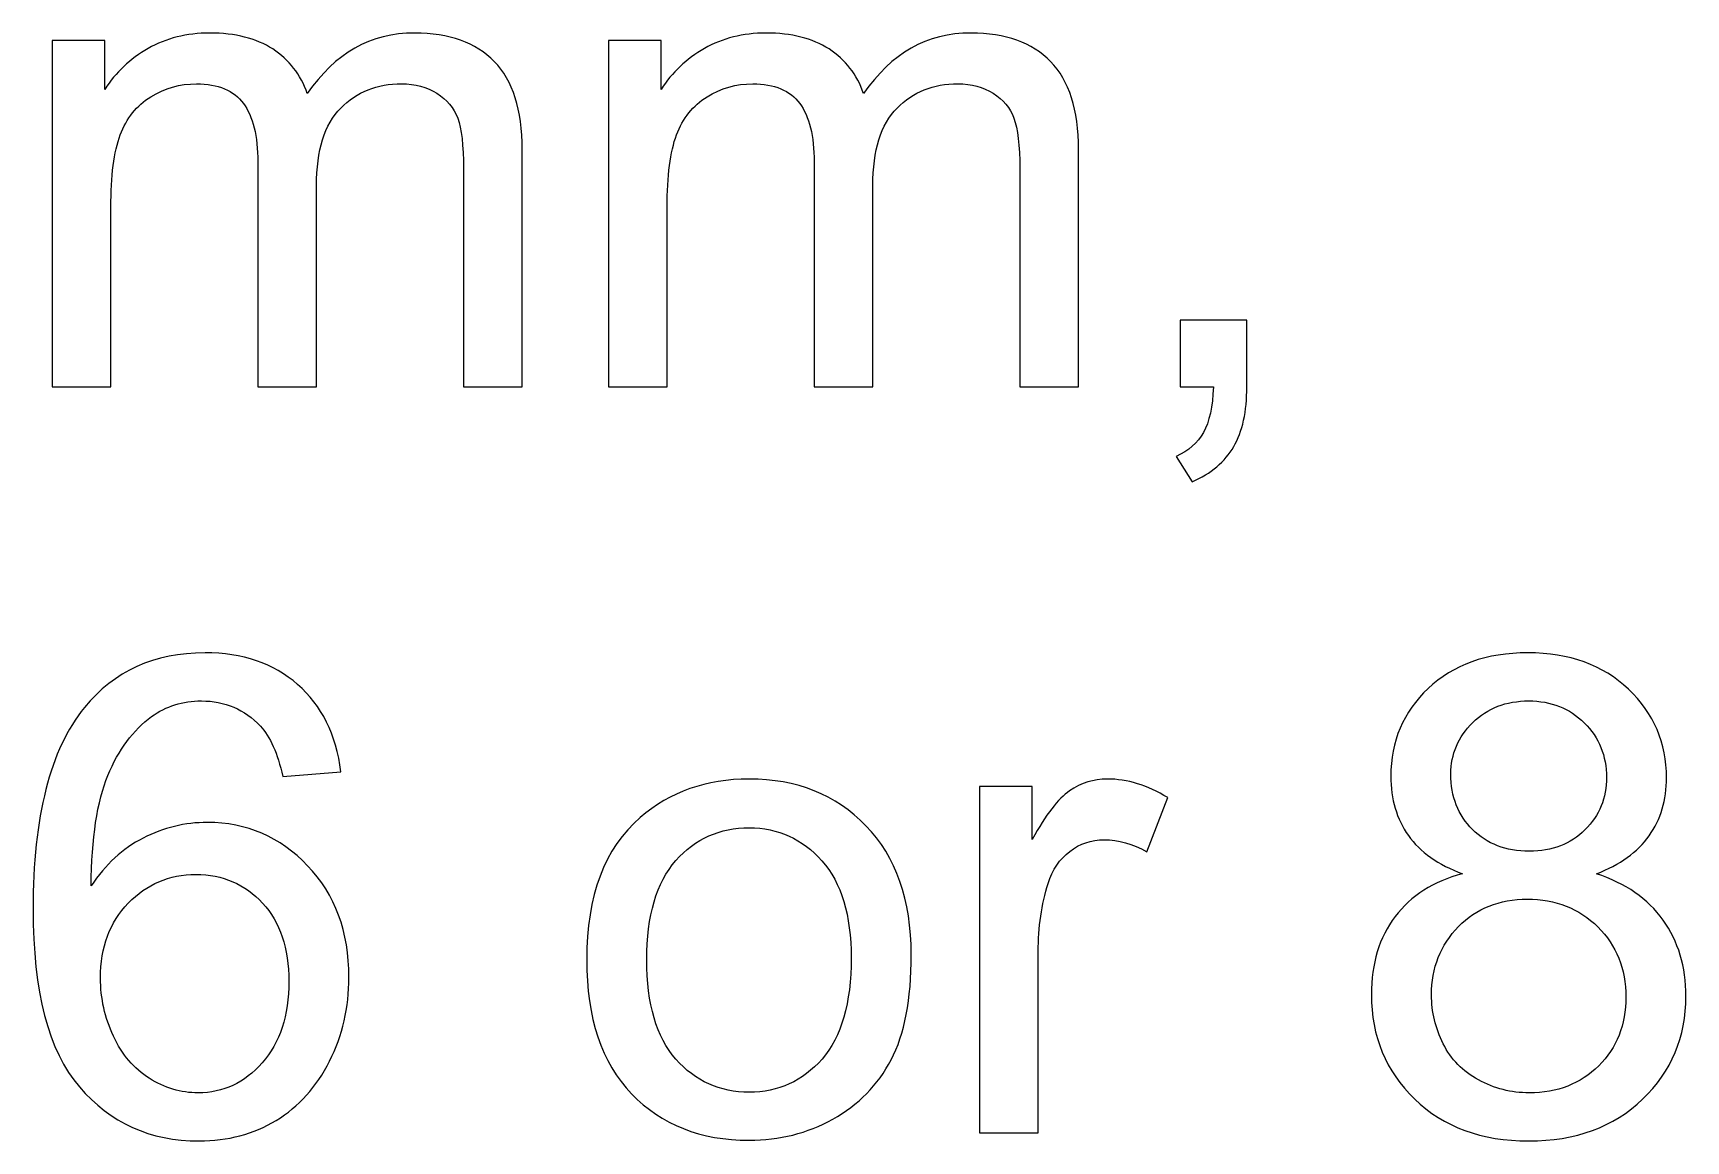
# Model space of a CAD drawing. Header units: centimetres. Extents: x -192 to 192, y -120 to 148.
# Drawn here: x -172.82 to -155.63, y 111.91 to 123.43 of the extents above; entities that cross this region are included whole.
import ezdxf

# ---------------------------------------------------------------- set-up
doc = ezdxf.new("R2010")
doc.units = ezdxf.units.CM
doc.header["$MEASUREMENT"] = 0
doc.layers.add('layer 1', color=7, linetype='Continuous')

msp = doc.modelspace()

# ---------------------------------------------------------------- linework, layer by layer
at = {"layer": 'layer 1', "color": 18}
for points, knots in [([(-172.62037, 119.74701), (-172.62037, 119.74701), (-172.62037, 123.35117), (-172.62037, 123.35117), (-172.62037, 123.35117), (-172.62037, 123.35117), (-172.07176, 123.35117), (-172.07176, 123.35117), (-172.07176, 123.35117), (-172.07176, 123.35117), (-172.07176, 122.84192), (-172.07176, 122.84192), (-172.07176, 122.84192), (-171.95949, 123.01784), (-171.80902, 123.1602), (-171.62152, 123.26668), (-171.62152, 123.26668), (-171.43403, 123.37432), (-171.22106, 123.42756), (-170.98148, 123.42756), (-170.98148, 123.42756), (-170.71528, 123.42756), (-170.49653, 123.37201), (-170.32639, 123.26205), (-170.32639, 123.26205), (-170.15625, 123.15094), (-170.03588, 122.99701), (-169.96643, 122.79793), (-169.96643, 122.79793), (-169.6794, 123.21807), (-169.30787, 123.42756), (-168.84954, 123.42756), (-168.84954, 123.42756), (-168.49074, 123.42756), (-168.21412, 123.32918), (-168.02199, 123.13127), (-168.02199, 123.13127), (-167.8287, 122.93335), (-167.73148, 122.62895), (-167.73148, 122.21807), (-167.73148, 122.21807), (-167.73148, 122.21807), (-167.73148, 119.74701), (-167.73148, 119.74701), (-167.73148, 119.74701), (-167.73148, 119.74701), (-168.34259, 119.74701), (-168.34259, 119.74701), (-168.34259, 119.74701), (-168.34259, 119.74701), (-168.34259, 122.01553), (-168.34259, 122.01553), (-168.34259, 122.01553), (-168.34259, 122.25858), (-168.36343, 122.43451), (-168.40278, 122.54215), (-168.40278, 122.54215), (-168.44213, 122.64979), (-168.51389, 122.73543), (-168.61921, 122.80141), (-168.61921, 122.80141), (-168.72338, 122.86738), (-168.84606, 122.89979), (-168.98611, 122.89979), (-168.98611, 122.89979), (-169.24074, 122.89979), (-169.45139, 122.8153), (-169.61921, 122.64747), (-169.61921, 122.64747), (-169.78704, 122.47849), (-169.87037, 122.20881), (-169.87037, 121.83844), (-169.87037, 121.83844), (-169.87037, 121.83844), (-169.87037, 119.74701), (-169.87037, 119.74701), (-169.87037, 119.74701), (-169.87037, 119.74701), (-170.48148, 119.74701), (-170.48148, 119.74701), (-170.48148, 119.74701), (-170.48148, 119.74701), (-170.48148, 122.08613), (-170.48148, 122.08613), (-170.48148, 122.08613), (-170.48148, 122.35696), (-170.53125, 122.56067), (-170.63078, 122.69608), (-170.63078, 122.69608), (-170.73032, 122.8315), (-170.89352, 122.89979), (-171.11921, 122.89979), (-171.11921, 122.89979), (-171.29051, 122.89979), (-171.44907, 122.85465), (-171.5949, 122.76437), (-171.5949, 122.76437), (-171.74074, 122.67409), (-171.84606, 122.54215), (-171.91203, 122.36738), (-171.91203, 122.36738), (-171.97685, 122.19377), (-172.00926, 121.94261), (-172.00926, 121.61506), (-172.00926, 121.61506), (-172.00926, 121.61506), (-172.00926, 119.74701), (-172.00926, 119.74701), (-172.00926, 119.74701), (-172.00926, 119.74701), (-172.62037, 119.74701), (-172.62037, 119.74701)], [0, 0, 0, 0, 0.03448276, 0.03448276, 0.03448276, 0.03448276, 0.06896552, 0.06896552, 0.06896552, 0.06896552, 0.10344828, 0.10344828, 0.10344828, 0.10344828, 0.13793103, 0.13793103, 0.13793103, 0.13793103, 0.17241379, 0.17241379, 0.17241379, 0.17241379, 0.20689655, 0.20689655, 0.20689655, 0.20689655, 0.24137931, 0.24137931, 0.24137931, 0.24137931, 0.27586207, 0.27586207, 0.27586207, 0.27586207, 0.31034483, 0.31034483, 0.31034483, 0.31034483, 0.34482759, 0.34482759, 0.34482759, 0.34482759, 0.37931034, 0.37931034, 0.37931034, 0.37931034, 0.4137931, 0.4137931, 0.4137931, 0.4137931, 0.44827586, 0.44827586, 0.44827586, 0.44827586, 0.48275862, 0.48275862, 0.48275862, 0.48275862, 0.51724138, 0.51724138, 0.51724138, 0.51724138, 0.55172414, 0.55172414, 0.55172414, 0.55172414, 0.5862069, 0.5862069, 0.5862069, 0.5862069, 0.62068966, 0.62068966, 0.62068966, 0.62068966, 0.65517241, 0.65517241, 0.65517241, 0.65517241, 0.68965517, 0.68965517, 0.68965517, 0.68965517, 0.72413793, 0.72413793, 0.72413793, 0.72413793, 0.75862069, 0.75862069, 0.75862069, 0.75862069, 0.79310345, 0.79310345, 0.79310345, 0.79310345, 0.82758621, 0.82758621, 0.82758621, 0.82758621, 0.86206897, 0.86206897, 0.86206897, 0.86206897, 0.89655172, 0.89655172, 0.89655172, 0.89655172, 0.93103448, 0.93103448, 0.93103448, 0.93103448, 1, 1, 1, 1]), ([(-166.83565, 119.74701), (-166.83565, 119.74701), (-166.83565, 123.35117), (-166.83565, 123.35117), (-166.83565, 123.35117), (-166.83565, 123.35117), (-166.28704, 123.35117), (-166.28704, 123.35117), (-166.28704, 123.35117), (-166.28704, 123.35117), (-166.28704, 122.84192), (-166.28704, 122.84192), (-166.28704, 122.84192), (-166.17477, 123.01784), (-166.0243, 123.1602), (-165.8368, 123.26668), (-165.8368, 123.26668), (-165.64931, 123.37432), (-165.43634, 123.42756), (-165.19676, 123.42756), (-165.19676, 123.42756), (-164.93056, 123.42756), (-164.71181, 123.37201), (-164.54167, 123.26205), (-164.54167, 123.26205), (-164.37153, 123.15094), (-164.25116, 122.99701), (-164.18171, 122.79793), (-164.18171, 122.79793), (-163.89468, 123.21807), (-163.52315, 123.42756), (-163.06482, 123.42756), (-163.06482, 123.42756), (-162.70602, 123.42756), (-162.4294, 123.32918), (-162.23727, 123.13127), (-162.23727, 123.13127), (-162.04398, 122.93335), (-161.94676, 122.62895), (-161.94676, 122.21807), (-161.94676, 122.21807), (-161.94676, 122.21807), (-161.94676, 119.74701), (-161.94676, 119.74701), (-161.94676, 119.74701), (-161.94676, 119.74701), (-162.55787, 119.74701), (-162.55787, 119.74701), (-162.55787, 119.74701), (-162.55787, 119.74701), (-162.55787, 122.01553), (-162.55787, 122.01553), (-162.55787, 122.01553), (-162.55787, 122.25858), (-162.57871, 122.43451), (-162.61806, 122.54215), (-162.61806, 122.54215), (-162.65741, 122.64979), (-162.72917, 122.73543), (-162.83449, 122.80141), (-162.83449, 122.80141), (-162.93866, 122.86738), (-163.06134, 122.89979), (-163.20139, 122.89979), (-163.20139, 122.89979), (-163.45602, 122.89979), (-163.66667, 122.8153), (-163.83449, 122.64747), (-163.83449, 122.64747), (-164.00232, 122.47849), (-164.08565, 122.20881), (-164.08565, 121.83844), (-164.08565, 121.83844), (-164.08565, 121.83844), (-164.08565, 119.74701), (-164.08565, 119.74701), (-164.08565, 119.74701), (-164.08565, 119.74701), (-164.69676, 119.74701), (-164.69676, 119.74701), (-164.69676, 119.74701), (-164.69676, 119.74701), (-164.69676, 122.08613), (-164.69676, 122.08613), (-164.69676, 122.08613), (-164.69676, 122.35696), (-164.74653, 122.56067), (-164.84606, 122.69608), (-164.84606, 122.69608), (-164.9456, 122.8315), (-165.1088, 122.89979), (-165.33449, 122.89979), (-165.33449, 122.89979), (-165.50579, 122.89979), (-165.66435, 122.85465), (-165.81018, 122.76437), (-165.81018, 122.76437), (-165.95602, 122.67409), (-166.06134, 122.54215), (-166.12731, 122.36738), (-166.12731, 122.36738), (-166.19213, 122.19377), (-166.22454, 121.94261), (-166.22454, 121.61506), (-166.22454, 121.61506), (-166.22454, 121.61506), (-166.22454, 119.74701), (-166.22454, 119.74701), (-166.22454, 119.74701), (-166.22454, 119.74701), (-166.83565, 119.74701), (-166.83565, 119.74701)], [0, 0, 0, 0, 0.03448276, 0.03448276, 0.03448276, 0.03448276, 0.06896552, 0.06896552, 0.06896552, 0.06896552, 0.10344828, 0.10344828, 0.10344828, 0.10344828, 0.13793103, 0.13793103, 0.13793103, 0.13793103, 0.17241379, 0.17241379, 0.17241379, 0.17241379, 0.20689655, 0.20689655, 0.20689655, 0.20689655, 0.24137931, 0.24137931, 0.24137931, 0.24137931, 0.27586207, 0.27586207, 0.27586207, 0.27586207, 0.31034483, 0.31034483, 0.31034483, 0.31034483, 0.34482759, 0.34482759, 0.34482759, 0.34482759, 0.37931034, 0.37931034, 0.37931034, 0.37931034, 0.4137931, 0.4137931, 0.4137931, 0.4137931, 0.44827586, 0.44827586, 0.44827586, 0.44827586, 0.48275862, 0.48275862, 0.48275862, 0.48275862, 0.51724138, 0.51724138, 0.51724138, 0.51724138, 0.55172414, 0.55172414, 0.55172414, 0.55172414, 0.5862069, 0.5862069, 0.5862069, 0.5862069, 0.62068966, 0.62068966, 0.62068966, 0.62068966, 0.65517241, 0.65517241, 0.65517241, 0.65517241, 0.68965517, 0.68965517, 0.68965517, 0.68965517, 0.72413793, 0.72413793, 0.72413793, 0.72413793, 0.75862069, 0.75862069, 0.75862069, 0.75862069, 0.79310345, 0.79310345, 0.79310345, 0.79310345, 0.82758621, 0.82758621, 0.82758621, 0.82758621, 0.86206897, 0.86206897, 0.86206897, 0.86206897, 0.89655172, 0.89655172, 0.89655172, 0.89655172, 0.93103448, 0.93103448, 0.93103448, 0.93103448, 1, 1, 1, 1]), ([(-160.8912, 119.74701), (-160.8912, 119.74701), (-160.8912, 120.44145), (-160.8912, 120.44145), (-160.8912, 120.44145), (-160.8912, 120.44145), (-160.19676, 120.44145), (-160.19676, 120.44145), (-160.19676, 120.44145), (-160.19676, 120.44145), (-160.19676, 119.74701), (-160.19676, 119.74701), (-160.19676, 119.74701), (-160.19676, 119.49122), (-160.2419, 119.28405), (-160.33333, 119.12664), (-160.33333, 119.12664), (-160.42361, 118.96923), (-160.56829, 118.84655), (-160.7662, 118.7609), (-160.7662, 118.7609), (-160.7662, 118.7609), (-160.93287, 119.02479), (-160.93287, 119.02479), (-160.93287, 119.02479), (-160.80324, 119.0815), (-160.70833, 119.16483), (-160.64815, 119.27363), (-160.64815, 119.27363), (-160.58681, 119.38358), (-160.55208, 119.54099), (-160.54514, 119.74701), (-160.54514, 119.74701), (-160.54514, 119.74701), (-160.8912, 119.74701), (-160.8912, 119.74701)], [0, 0, 0, 0, 0.1, 0.1, 0.1, 0.1, 0.2, 0.2, 0.2, 0.2, 0.3, 0.3, 0.3, 0.3, 0.4, 0.4, 0.4, 0.4, 0.5, 0.5, 0.5, 0.5, 0.6, 0.6, 0.6, 0.6, 0.7, 0.7, 0.7, 0.7, 0.8, 0.8, 0.8, 0.8, 1, 1, 1, 1]), ([(-169.61689, 115.74586), (-169.61689, 115.74586), (-170.22106, 115.69725), (-170.22106, 115.69725), (-170.22106, 115.69725), (-170.27546, 115.93683), (-170.353, 116.1116), (-170.4537, 116.2204), (-170.4537, 116.2204), (-170.61921, 116.39517), (-170.82407, 116.48197), (-171.06712, 116.48197), (-171.06712, 116.48197), (-171.26273, 116.48197), (-171.43634, 116.42757), (-171.58564, 116.31878), (-171.58564, 116.31878), (-171.77777, 116.17873), (-171.92824, 115.97503), (-172.0405, 115.70651), (-172.0405, 115.70651), (-172.15162, 115.43683), (-172.20949, 115.05373), (-172.21411, 114.55721), (-172.21411, 114.55721), (-172.06712, 114.78058), (-171.88657, 114.94725), (-171.67361, 115.05489), (-171.67361, 115.05489), (-171.46064, 115.16369), (-171.23842, 115.21808), (-171.00462, 115.21808), (-171.00462, 115.21808), (-170.59722, 115.21808), (-170.25, 115.06762), (-169.96296, 114.76785), (-169.96296, 114.76785), (-169.67708, 114.46809), (-169.53356, 114.08151), (-169.53356, 113.60582), (-169.53356, 113.60582), (-169.53356, 113.29332), (-169.60069, 113.00397), (-169.73495, 112.73545), (-169.73495, 112.73545), (-169.87037, 112.46693), (-170.05439, 112.26207), (-170.29051, 112.11971), (-170.29051, 112.11971), (-170.52546, 111.97735), (-170.79282, 111.90559), (-171.09143, 111.90559), (-171.09143, 111.90559), (-171.59953, 111.90559), (-172.01504, 112.09309), (-172.3368, 112.46693), (-172.3368, 112.46693), (-172.6574, 112.84077), (-172.81828, 113.45767), (-172.81828, 114.31646), (-172.81828, 114.31646), (-172.81828, 115.27711), (-172.64004, 115.97619), (-172.28472, 116.41253), (-172.28472, 116.41253), (-171.97453, 116.79216), (-171.55671, 116.98197), (-171.03009, 116.98197), (-171.03009, 116.98197), (-170.63888, 116.98197), (-170.31713, 116.87202), (-170.06713, 116.65327), (-170.06713, 116.65327), (-169.81713, 116.43452), (-169.66666, 116.13244), (-169.61689, 115.74586)], [0, 0, 0, 0, 0.05, 0.05, 0.05, 0.05, 0.1, 0.1, 0.1, 0.1, 0.15, 0.15, 0.15, 0.15, 0.2, 0.2, 0.2, 0.2, 0.25, 0.25, 0.25, 0.25, 0.3, 0.3, 0.3, 0.3, 0.35, 0.35, 0.35, 0.35, 0.4, 0.4, 0.4, 0.4, 0.45, 0.45, 0.45, 0.45, 0.5, 0.5, 0.5, 0.5, 0.55, 0.55, 0.55, 0.55, 0.6, 0.6, 0.6, 0.6, 0.65, 0.65, 0.65, 0.65, 0.7, 0.7, 0.7, 0.7, 0.75, 0.75, 0.75, 0.75, 0.8, 0.8, 0.8, 0.8, 0.85, 0.85, 0.85, 0.85, 0.9, 0.9, 0.9, 0.9, 1, 1, 1, 1]), ([(-157.95369, 114.68452), (-158.20716, 114.77711), (-158.39466, 114.91021), (-158.51735, 115.08151), (-158.51735, 115.08151), (-158.63888, 115.25396), (-158.70022, 115.45998), (-158.70022, 115.69957), (-158.70022, 115.69957), (-158.70022, 116.06183), (-158.57059, 116.36507), (-158.31133, 116.6116), (-158.31133, 116.6116), (-158.05091, 116.85813), (-157.70601, 116.98197), (-157.27429, 116.98197), (-157.27429, 116.98197), (-156.84142, 116.98197), (-156.49189, 116.85582), (-156.228, 116.6035), (-156.228, 116.6035), (-155.96411, 116.35119), (-155.83217, 116.04447), (-155.83217, 115.6822), (-155.83217, 115.6822), (-155.83217, 115.45188), (-155.89235, 115.25049), (-156.01272, 115.08035), (-156.01272, 115.08035), (-156.13309, 114.90906), (-156.31596, 114.77711), (-156.56249, 114.68452), (-156.56249, 114.68452), (-156.25809, 114.58498), (-156.02777, 114.42526), (-155.8692, 114.20304), (-155.8692, 114.20304), (-155.71064, 113.98197), (-155.63078, 113.71809), (-155.63078, 113.41022), (-155.63078, 113.41022), (-155.63078, 112.98545), (-155.78124, 112.62897), (-156.08101, 112.33961), (-156.08101, 112.33961), (-156.38193, 112.05026), (-156.77661, 111.90559), (-157.26619, 111.90559), (-157.26619, 111.90559), (-157.75578, 111.90559), (-158.15045, 112.05026), (-158.45138, 112.34077), (-158.45138, 112.34077), (-158.75115, 112.63128), (-158.90161, 112.99355), (-158.90161, 113.42758), (-158.90161, 113.42758), (-158.90161, 113.75049), (-158.81943, 114.02133), (-158.65508, 114.23892), (-158.65508, 114.23892), (-158.49073, 114.45767), (-158.25693, 114.60582), (-157.95369, 114.68452)], [0, 0, 0, 0, 0.05882353, 0.05882353, 0.05882353, 0.05882353, 0.11764706, 0.11764706, 0.11764706, 0.11764706, 0.17647059, 0.17647059, 0.17647059, 0.17647059, 0.23529412, 0.23529412, 0.23529412, 0.23529412, 0.29411765, 0.29411765, 0.29411765, 0.29411765, 0.35294118, 0.35294118, 0.35294118, 0.35294118, 0.41176471, 0.41176471, 0.41176471, 0.41176471, 0.47058824, 0.47058824, 0.47058824, 0.47058824, 0.52941176, 0.52941176, 0.52941176, 0.52941176, 0.58823529, 0.58823529, 0.58823529, 0.58823529, 0.64705882, 0.64705882, 0.64705882, 0.64705882, 0.70588235, 0.70588235, 0.70588235, 0.70588235, 0.76470588, 0.76470588, 0.76470588, 0.76470588, 0.82352941, 0.82352941, 0.82352941, 0.82352941, 0.88235294, 0.88235294, 0.88235294, 0.88235294, 1, 1, 1, 1]), ([(-158.07522, 115.72156), (-158.07522, 115.48545), (-157.99999, 115.29332), (-157.85068, 115.14401), (-157.85068, 115.14401), (-157.70022, 114.99471), (-157.50346, 114.91947), (-157.25925, 114.91947), (-157.25925, 114.91947), (-157.02198, 114.91947), (-156.82985, 114.99355), (-156.68054, 115.1417), (-156.68054, 115.1417), (-156.53124, 115.28984), (-156.45716, 115.47156), (-156.45716, 115.68683), (-156.45716, 115.68683), (-156.45716, 115.91137), (-156.53355, 116.10003), (-156.68749, 116.25281), (-156.68749, 116.25281), (-156.84027, 116.40558), (-157.03355, 116.48197), (-157.26619, 116.48197), (-157.26619, 116.48197), (-157.50115, 116.48197), (-157.69443, 116.40674), (-157.84721, 116.25744), (-157.84721, 116.25744), (-157.99883, 116.10813), (-158.07522, 115.92989), (-158.07522, 115.72156)], [0, 0, 0, 0, 0.11111111, 0.11111111, 0.11111111, 0.11111111, 0.22222222, 0.22222222, 0.22222222, 0.22222222, 0.33333333, 0.33333333, 0.33333333, 0.33333333, 0.44444444, 0.44444444, 0.44444444, 0.44444444, 0.55555556, 0.55555556, 0.55555556, 0.55555556, 0.66666667, 0.66666667, 0.66666667, 0.66666667, 0.77777778, 0.77777778, 0.77777778, 0.77777778, 1, 1, 1, 1]), ([(-167.06133, 113.791), (-167.06133, 114.45651), (-166.87615, 114.94957), (-166.50462, 115.27017), (-166.50462, 115.27017), (-166.19559, 115.53637), (-165.81712, 115.66947), (-165.37152, 115.66947), (-165.37152, 115.66947), (-164.87731, 115.66947), (-164.47221, 115.50744), (-164.1574, 115.18336), (-164.1574, 115.18336), (-163.84374, 114.86045), (-163.68634, 114.41253), (-163.68634, 113.84193), (-163.68634, 113.84193), (-163.68634, 113.37897), (-163.75578, 113.01554), (-163.89467, 112.75049), (-163.89467, 112.75049), (-164.03356, 112.48545), (-164.2361, 112.27943), (-164.50231, 112.13244), (-164.50231, 112.13244), (-164.76735, 111.98545), (-165.05786, 111.91253), (-165.37152, 111.91253), (-165.37152, 111.91253), (-165.87615, 111.91253), (-166.28356, 112.07341), (-166.5949, 112.39633), (-166.5949, 112.39633), (-166.90624, 112.71924), (-167.06133, 113.18452), (-167.06133, 113.791)], [0, 0, 0, 0, 0.1, 0.1, 0.1, 0.1, 0.2, 0.2, 0.2, 0.2, 0.3, 0.3, 0.3, 0.3, 0.4, 0.4, 0.4, 0.4, 0.5, 0.5, 0.5, 0.5, 0.6, 0.6, 0.6, 0.6, 0.7, 0.7, 0.7, 0.7, 0.8, 0.8, 0.8, 0.8, 1, 1, 1, 1]), ([(-162.97684, 111.98892), (-162.97684, 111.98892), (-162.97684, 115.59308), (-162.97684, 115.59308), (-162.97684, 115.59308), (-162.97684, 115.59308), (-162.42823, 115.59308), (-162.42823, 115.59308), (-162.42823, 115.59308), (-162.42823, 115.59308), (-162.42823, 115.041), (-162.42823, 115.041), (-162.42823, 115.041), (-162.28818, 115.29679), (-162.15855, 115.46577), (-162.03934, 115.54679), (-162.03934, 115.54679), (-161.92013, 115.62896), (-161.78934, 115.66947), (-161.64698, 115.66947), (-161.64698, 115.66947), (-161.44096, 115.66947), (-161.23147, 115.60466), (-161.01851, 115.47619), (-161.01851, 115.47619), (-161.01851, 115.47619), (-161.2361, 114.91253), (-161.2361, 114.91253), (-161.2361, 114.91253), (-161.38425, 114.99586), (-161.5324, 115.03753), (-161.68055, 115.03753), (-161.68055, 115.03753), (-161.81365, 115.03753), (-161.93286, 114.99702), (-162.03818, 114.91716), (-162.03818, 114.91716), (-162.14351, 114.8373), (-162.21874, 114.72619), (-162.26388, 114.58383), (-162.26388, 114.58383), (-162.33217, 114.36739), (-162.36573, 114.13012), (-162.36573, 113.87202), (-162.36573, 113.87202), (-162.36573, 113.87202), (-162.36573, 111.98892), (-162.36573, 111.98892), (-162.36573, 111.98892), (-162.36573, 111.98892), (-162.97684, 111.98892), (-162.97684, 111.98892)], [0, 0, 0, 0, 0.07142857, 0.07142857, 0.07142857, 0.07142857, 0.14285714, 0.14285714, 0.14285714, 0.14285714, 0.21428571, 0.21428571, 0.21428571, 0.21428571, 0.28571429, 0.28571429, 0.28571429, 0.28571429, 0.35714286, 0.35714286, 0.35714286, 0.35714286, 0.42857143, 0.42857143, 0.42857143, 0.42857143, 0.5, 0.5, 0.5, 0.5, 0.57142857, 0.57142857, 0.57142857, 0.57142857, 0.64285714, 0.64285714, 0.64285714, 0.64285714, 0.71428571, 0.71428571, 0.71428571, 0.71428571, 0.78571429, 0.78571429, 0.78571429, 0.78571429, 0.85714286, 0.85714286, 0.85714286, 0.85714286, 1, 1, 1, 1]), ([(-166.43633, 113.78984), (-166.43633, 113.3292), (-166.33564, 112.98429), (-166.13425, 112.75628), (-166.13425, 112.75628), (-165.9317, 112.52711), (-165.67823, 112.41253), (-165.37152, 112.41253), (-165.37152, 112.41253), (-165.06828, 112.41253), (-164.81596, 112.52711), (-164.61342, 112.75744), (-164.61342, 112.75744), (-164.41203, 112.98776), (-164.31134, 113.33846), (-164.31134, 113.80952), (-164.31134, 113.80952), (-164.31134, 114.25396), (-164.41319, 114.59077), (-164.61573, 114.81878), (-164.61573, 114.81878), (-164.81828, 115.04795), (-165.07059, 115.16253), (-165.37152, 115.16253), (-165.37152, 115.16253), (-165.67823, 115.16253), (-165.9317, 115.0491), (-166.13425, 114.82109), (-166.13425, 114.82109), (-166.33564, 114.59309), (-166.43633, 114.24934), (-166.43633, 113.78984)], [0, 0, 0, 0, 0.11111111, 0.11111111, 0.11111111, 0.11111111, 0.22222222, 0.22222222, 0.22222222, 0.22222222, 0.33333333, 0.33333333, 0.33333333, 0.33333333, 0.44444444, 0.44444444, 0.44444444, 0.44444444, 0.55555556, 0.55555556, 0.55555556, 0.55555556, 0.66666667, 0.66666667, 0.66666667, 0.66666667, 0.77777778, 0.77777778, 0.77777778, 0.77777778, 1, 1, 1, 1]), ([(-172.11689, 113.60003), (-172.11689, 113.38938), (-172.07175, 113.18799), (-171.98263, 112.99586), (-171.98263, 112.99586), (-171.89351, 112.80373), (-171.76851, 112.6579), (-171.60995, 112.55721), (-171.60995, 112.55721), (-171.45023, 112.45651), (-171.28125, 112.40559), (-171.10185, 112.40559), (-171.10185, 112.40559), (-170.84143, 112.40559), (-170.61921, 112.50975), (-170.43518, 112.71809), (-170.43518, 112.71809), (-170.25115, 112.92642), (-170.15856, 113.20883), (-170.15856, 113.56647), (-170.15856, 113.56647), (-170.15856, 113.91022), (-170.25, 114.18105), (-170.43171, 114.37896), (-170.43171, 114.37896), (-170.61342, 114.57688), (-170.8449, 114.67642), (-171.12615, 114.67642), (-171.12615, 114.67642), (-171.40162, 114.67642), (-171.63657, 114.57688), (-171.8287, 114.37896), (-171.8287, 114.37896), (-172.02083, 114.18105), (-172.11689, 113.92179), (-172.11689, 113.60003)], [0, 0, 0, 0, 0.1, 0.1, 0.1, 0.1, 0.2, 0.2, 0.2, 0.2, 0.3, 0.3, 0.3, 0.3, 0.4, 0.4, 0.4, 0.4, 0.5, 0.5, 0.5, 0.5, 0.6, 0.6, 0.6, 0.6, 0.7, 0.7, 0.7, 0.7, 0.8, 0.8, 0.8, 0.8, 1, 1, 1, 1]), ([(-158.27661, 113.42295), (-158.27661, 113.24818), (-158.2361, 113.08035), (-158.15508, 112.91716), (-158.15508, 112.91716), (-158.07406, 112.75512), (-157.95138, 112.62897), (-157.78703, 112.53985), (-157.78703, 112.53985), (-157.62383, 112.45073), (-157.44791, 112.40559), (-157.26156, 112.40559), (-157.26156, 112.40559), (-156.96758, 112.40559), (-156.72684, 112.49934), (-156.53818, 112.68684), (-156.53818, 112.68684), (-156.34953, 112.87434), (-156.25578, 113.11276), (-156.25578, 113.40211), (-156.25578, 113.40211), (-156.25578, 113.69609), (-156.353, 113.93915), (-156.54629, 114.13128), (-156.54629, 114.13128), (-156.74073, 114.32341), (-156.9861, 114.41947), (-157.28124, 114.41947), (-157.28124, 114.41947), (-157.57059, 114.41947), (-157.80786, 114.32457), (-157.99536, 114.13475), (-157.99536, 114.13475), (-158.18286, 113.94494), (-158.27661, 113.70767), (-158.27661, 113.42295)], [0, 0, 0, 0, 0.1, 0.1, 0.1, 0.1, 0.2, 0.2, 0.2, 0.2, 0.3, 0.3, 0.3, 0.3, 0.4, 0.4, 0.4, 0.4, 0.5, 0.5, 0.5, 0.5, 0.6, 0.6, 0.6, 0.6, 0.7, 0.7, 0.7, 0.7, 0.8, 0.8, 0.8, 0.8, 1, 1, 1, 1])]:
    msp.add_open_spline(points, degree=3, knots=knots, dxfattribs=at)

doc.saveas('drawing.dxf')
